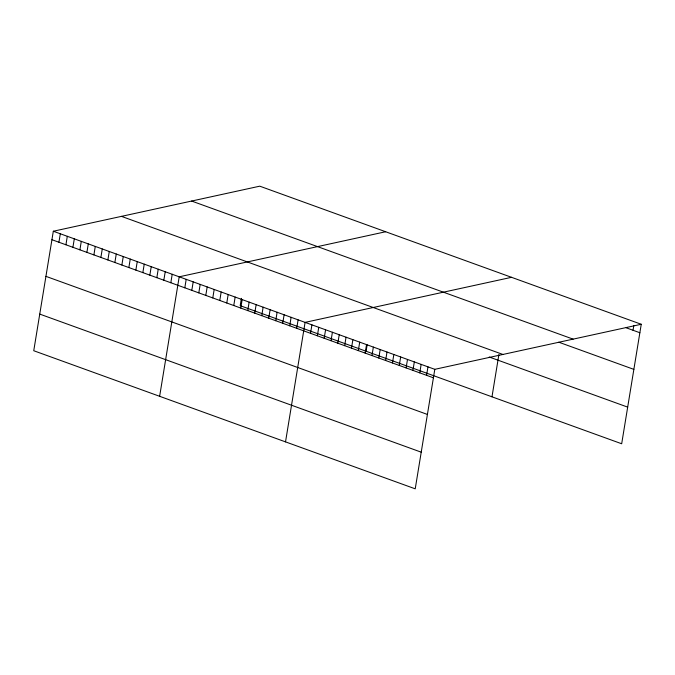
<?xml version="1.0" encoding="UTF-8"?>
<svg xmlns="http://www.w3.org/2000/svg" width="675" height="675" viewBox="0 0 675 675"><rect width="100%" height="100%" fill="white"/><g stroke="black" fill="none" stroke-linecap="round" stroke-linejoin="round"><path stroke-width="1.01" d="M641.25 324.27L259.774 186.173L53.317 231.238L33.75 350.73L415.226 488.827L434.801 369.326L641.25 324.27L621.683 443.762L240.199 305.674L241.397 298.35M58.928 242.241L60.311 233.769M65.922 244.772L67.306 236.301M72.908 247.303L74.301 238.832M79.903 249.843L81.295 241.363M86.898 252.374L88.29 243.894M93.892 254.905L95.285 246.426M100.887 257.437L102.279 248.957M107.882 259.968L109.266 251.488M114.877 262.499L116.26 254.019M121.871 265.03L123.255 256.551M128.866 267.562L130.25 259.082M135.852 270.093L137.244 261.613M142.847 272.624L144.239 264.144M149.842 275.155L151.234 266.676M156.836 277.687L158.228 269.207M163.831 280.218L165.223 271.738M170.826 282.749L172.209 274.269M159.637 396.301L179.204 276.809L385.661 231.744M184.815 287.812L186.199 279.34M191.81 290.343L193.193 281.872M198.804 292.874L200.188 284.403M205.791 295.405L207.183 286.934M212.785 297.937L214.178 289.465M219.78 300.468L221.172 291.997M226.775 302.999L228.167 294.528M233.769 305.539L235.162 297.059M240.764 308.07L242.148 299.59M247.759 310.601L249.142 302.122M254.753 313.132L256.137 304.653M261.748 315.664L263.132 307.184M268.734 318.195L270.127 309.715M275.729 320.726L277.121 312.247M282.724 323.257L284.116 314.778M289.718 325.789L291.111 317.309M296.713 328.32L298.105 319.84M285.525 441.872L305.092 322.372L511.549 277.315M310.534 333.323L311.926 324.844M317.36 335.796L318.752 327.316M324.186 338.268L325.578 329.788M331.012 340.732L332.404 332.26M337.837 343.204L339.23 334.733M344.663 345.676L346.056 337.205M351.489 348.148L352.882 339.668M358.324 350.62L359.707 342.141M365.15 353.093L366.533 344.613M366.086 351.245L367.141 344.832M371.976 355.565L373.359 347.085M378.802 358.037L380.185 349.557M385.627 360.501L387.011 352.029M392.453 362.973L393.837 354.502M399.279 365.445L400.663 356.965M406.105 367.917L407.489 359.438M412.931 370.389L414.323 361.91M419.757 372.862L421.149 364.382M426.583 375.334L427.975 366.854M491.982 396.816L498.901 354.518M633.032 330.269L633.808 325.561M626.206 327.797L639.858 332.741M191.641 201.049L573.117 339.137M558.773 342.2L633.859 369.377M121.449 216.363L502.926 354.459M489.232 357.016L627.683 407.126M53.317 231.238L434.801 369.326M51.933 239.709L433.409 377.798M45.934 276.353L427.41 414.442M39.749 314.094L421.234 452.182"/></g></svg>
